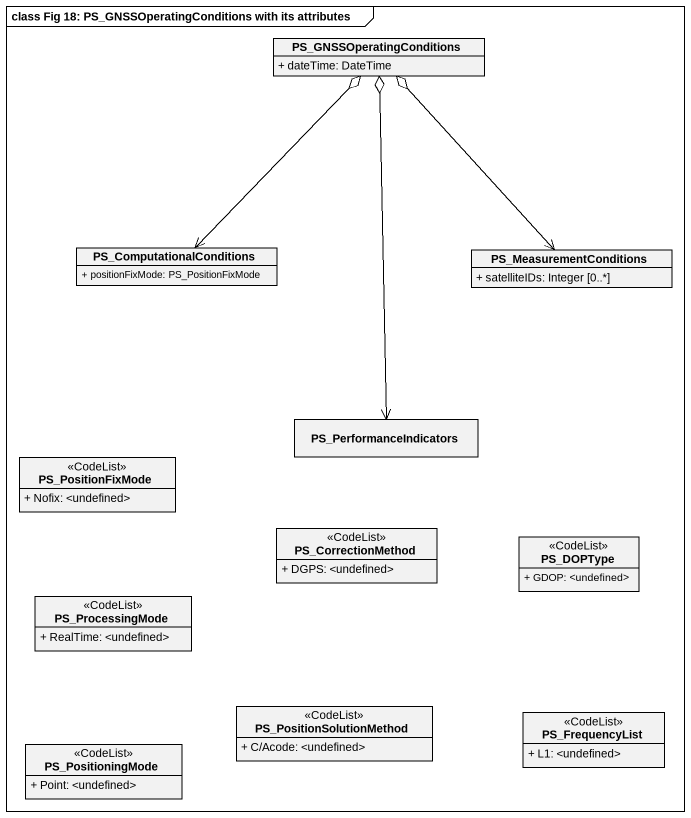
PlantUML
@startuml
mainframe class Fig 18: PS_GNSSOperatingConditions with its attributes
hide circle
hide empty members
skinparam classAttributeIconSize 0
class PS_GNSSOperatingConditions {
  + dateTime: DateTime
}
class PS_ComputationalConditions {
  + positionFixMode: PS_PositionFixMode
}
class PS_MeasurementConditions {
  + satelliteIDs: Integer [0..*]
}
class PS_PerformanceIndicators
class PS_PositionFixMode <<CodeList>> {
  + Nofix: <undefined>
}
class PS_CorrectionMethod <<CodeList>> {
  + DGPS: <undefined>
}
class PS_DOPType <<CodeList>> {
  + GDOP: <undefined>
}
class PS_ProcessingMode <<CodeList>> {
  + RealTime: <undefined>
}
class PS_PositionSolutionMethod <<CodeList>> {
  + C/Acode: <undefined>
}
class PS_FrequencyList <<CodeList>> {
  + L1: <undefined>
}
class PS_PositioningMode <<CodeList>> {
  + Point: <undefined>
}
PS_GNSSOperatingConditions o--> PS_ComputationalConditions
PS_GNSSOperatingConditions o--> PS_MeasurementConditions
PS_GNSSOperatingConditions o--> PS_PerformanceIndicators
@enduml
